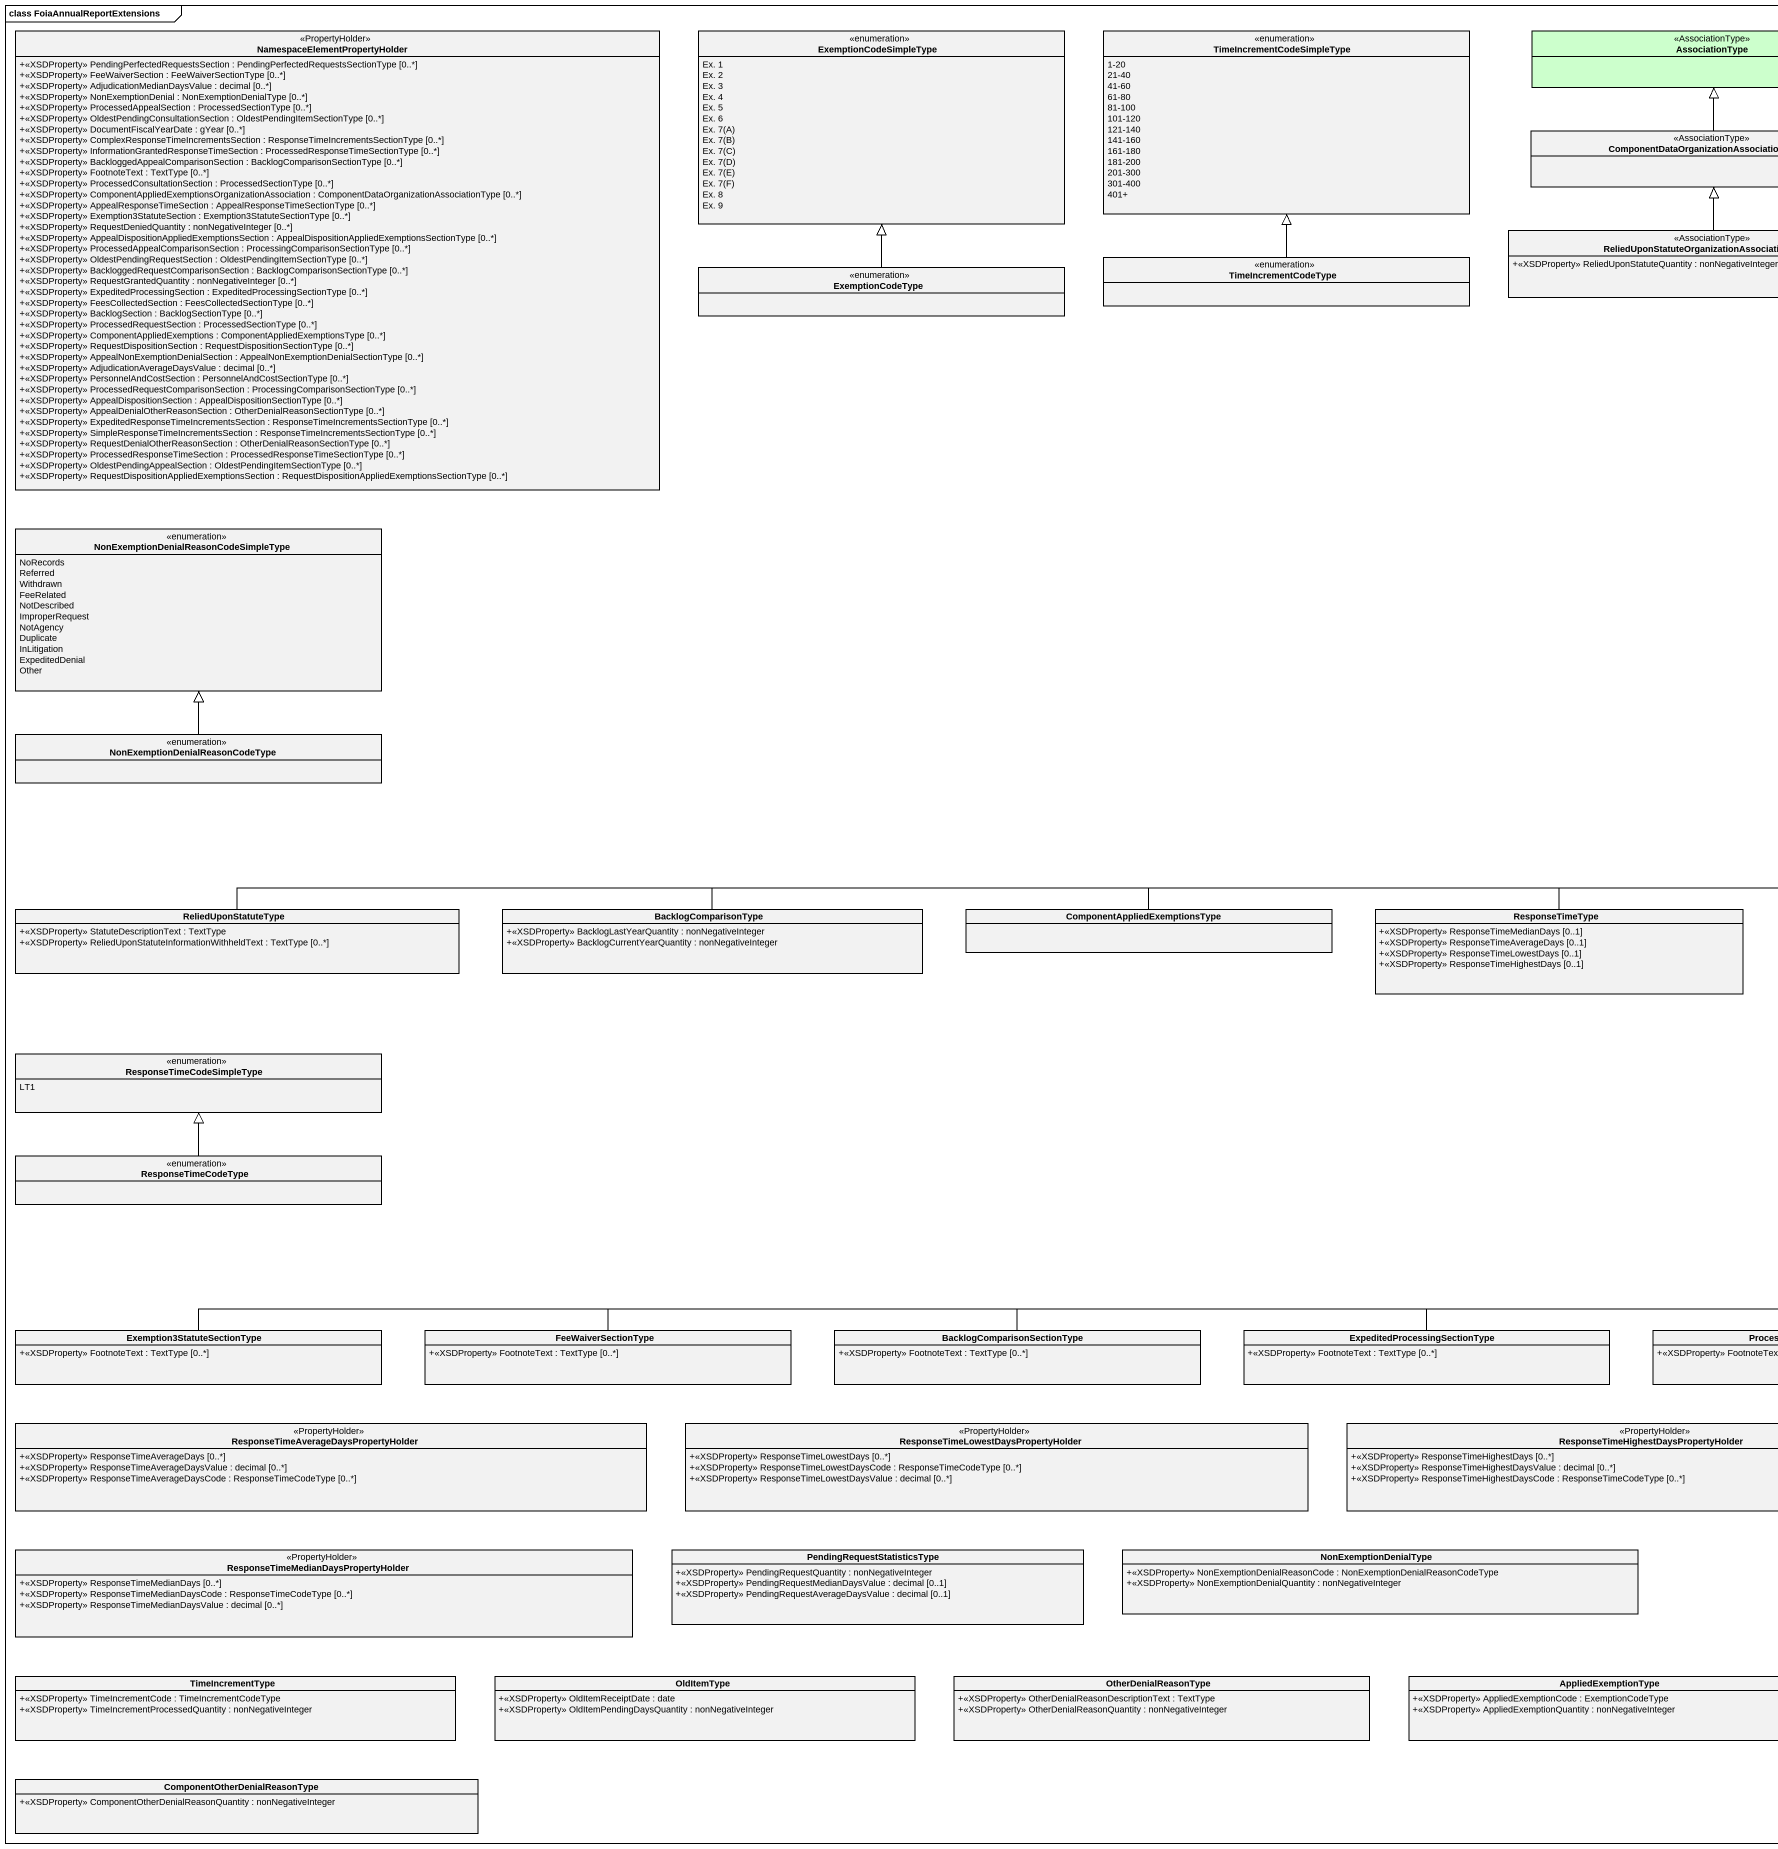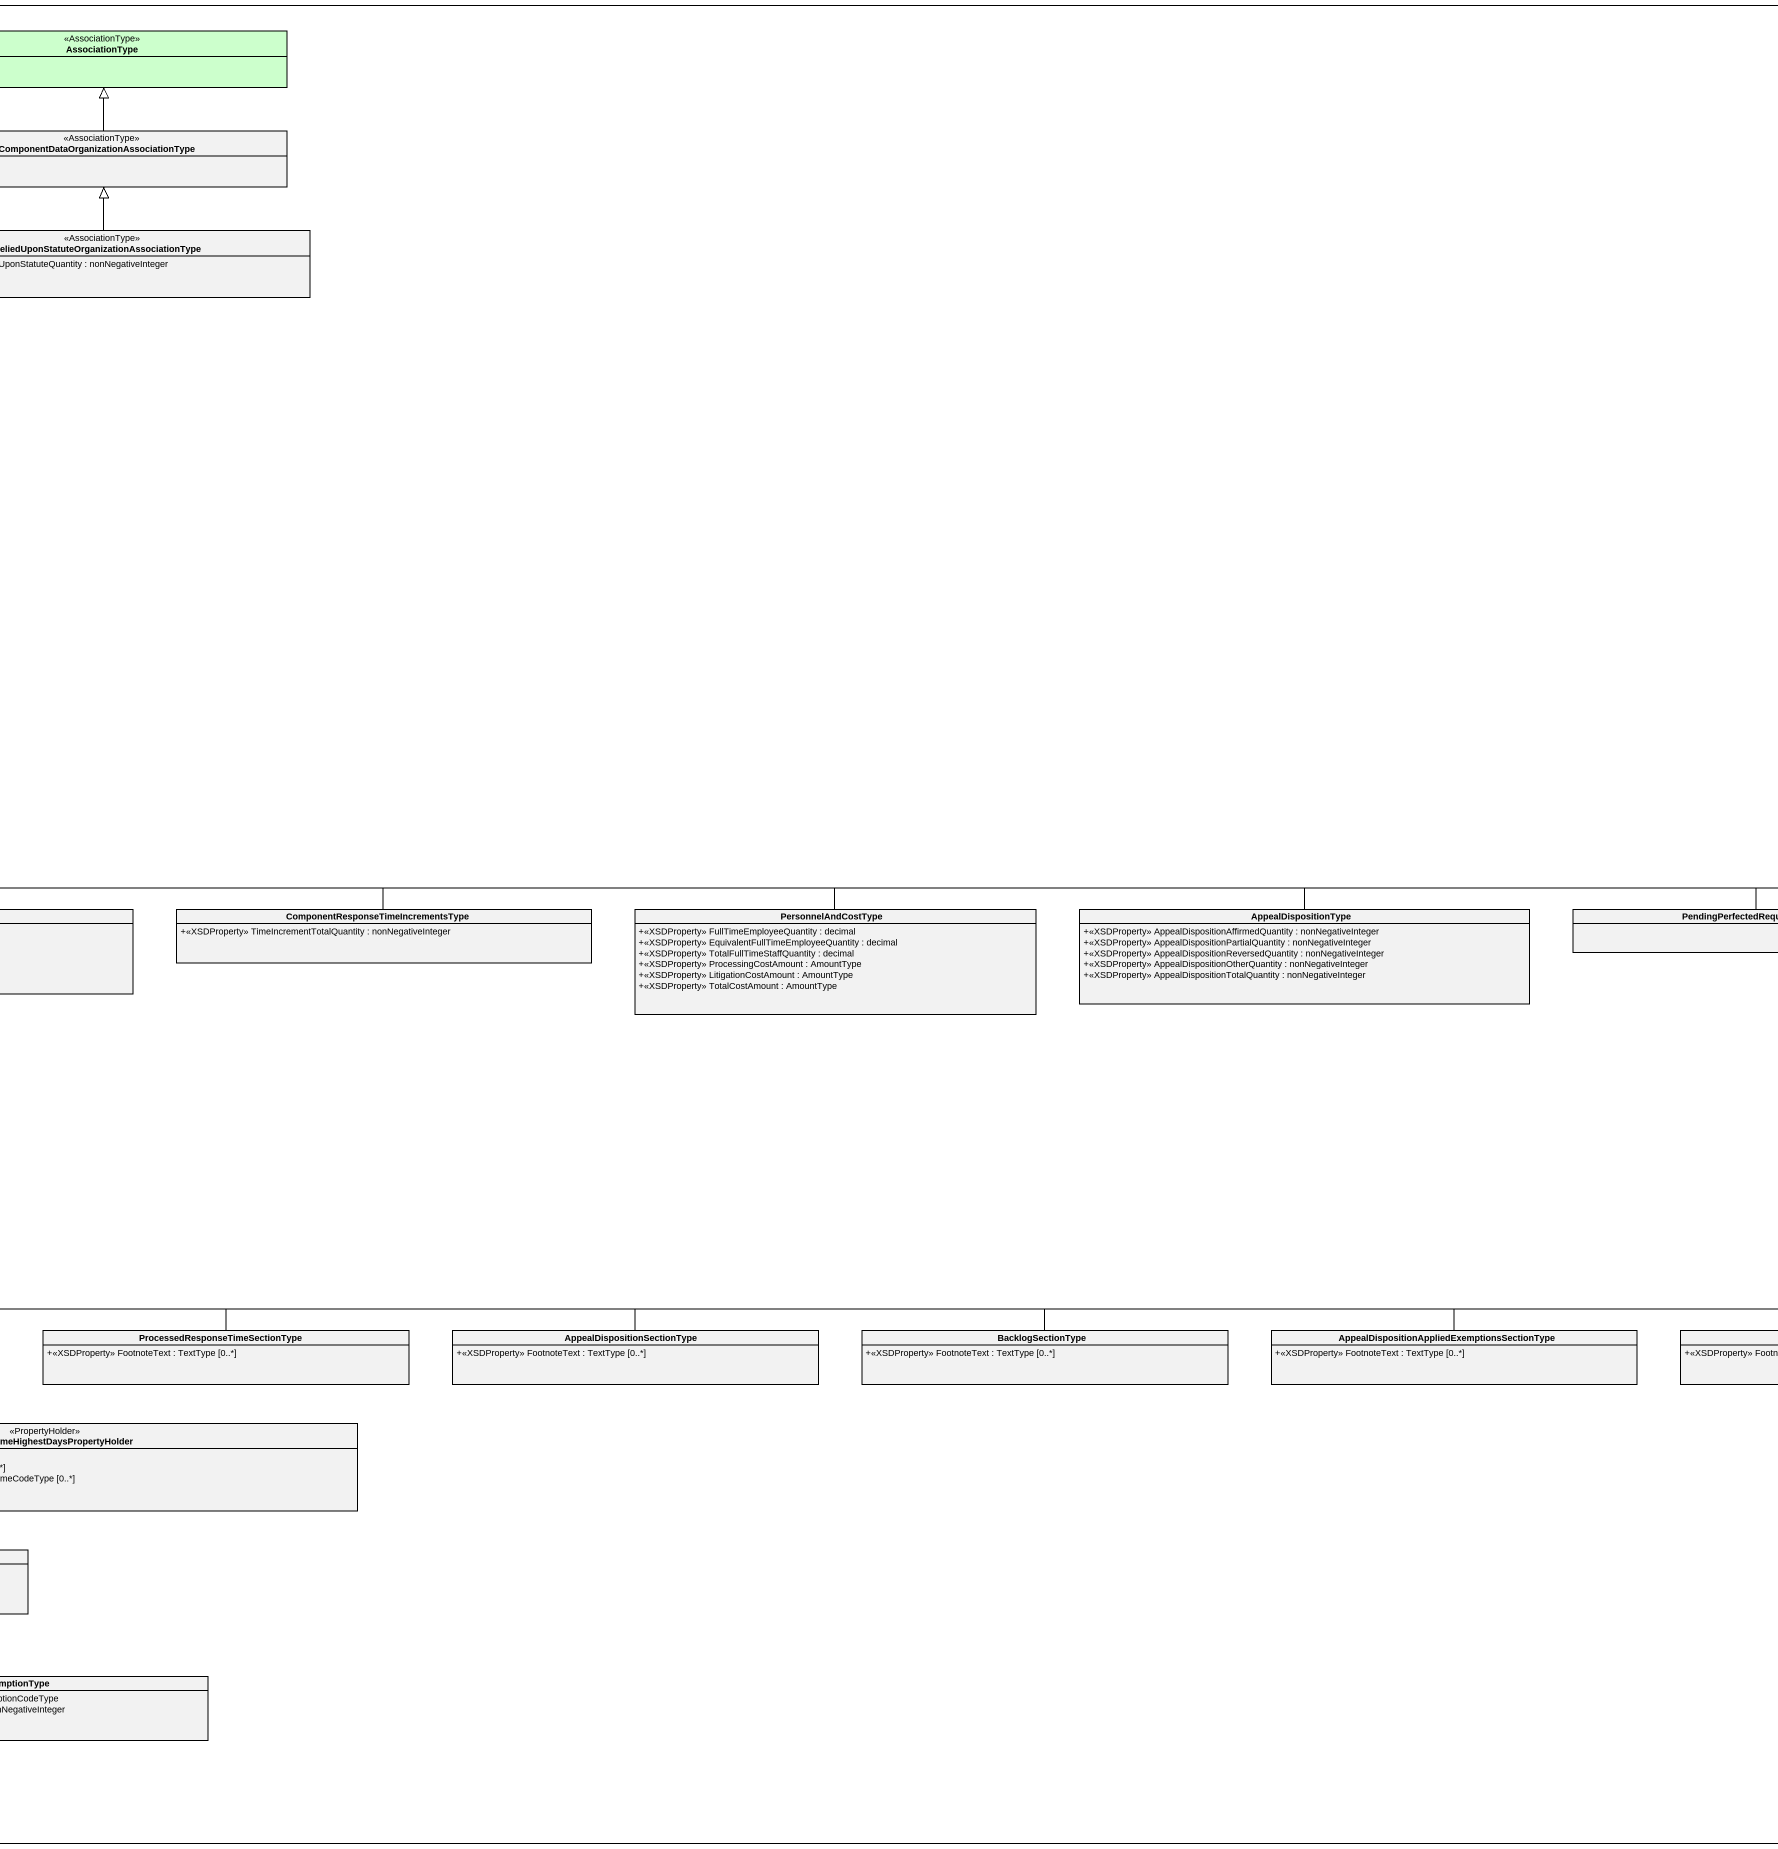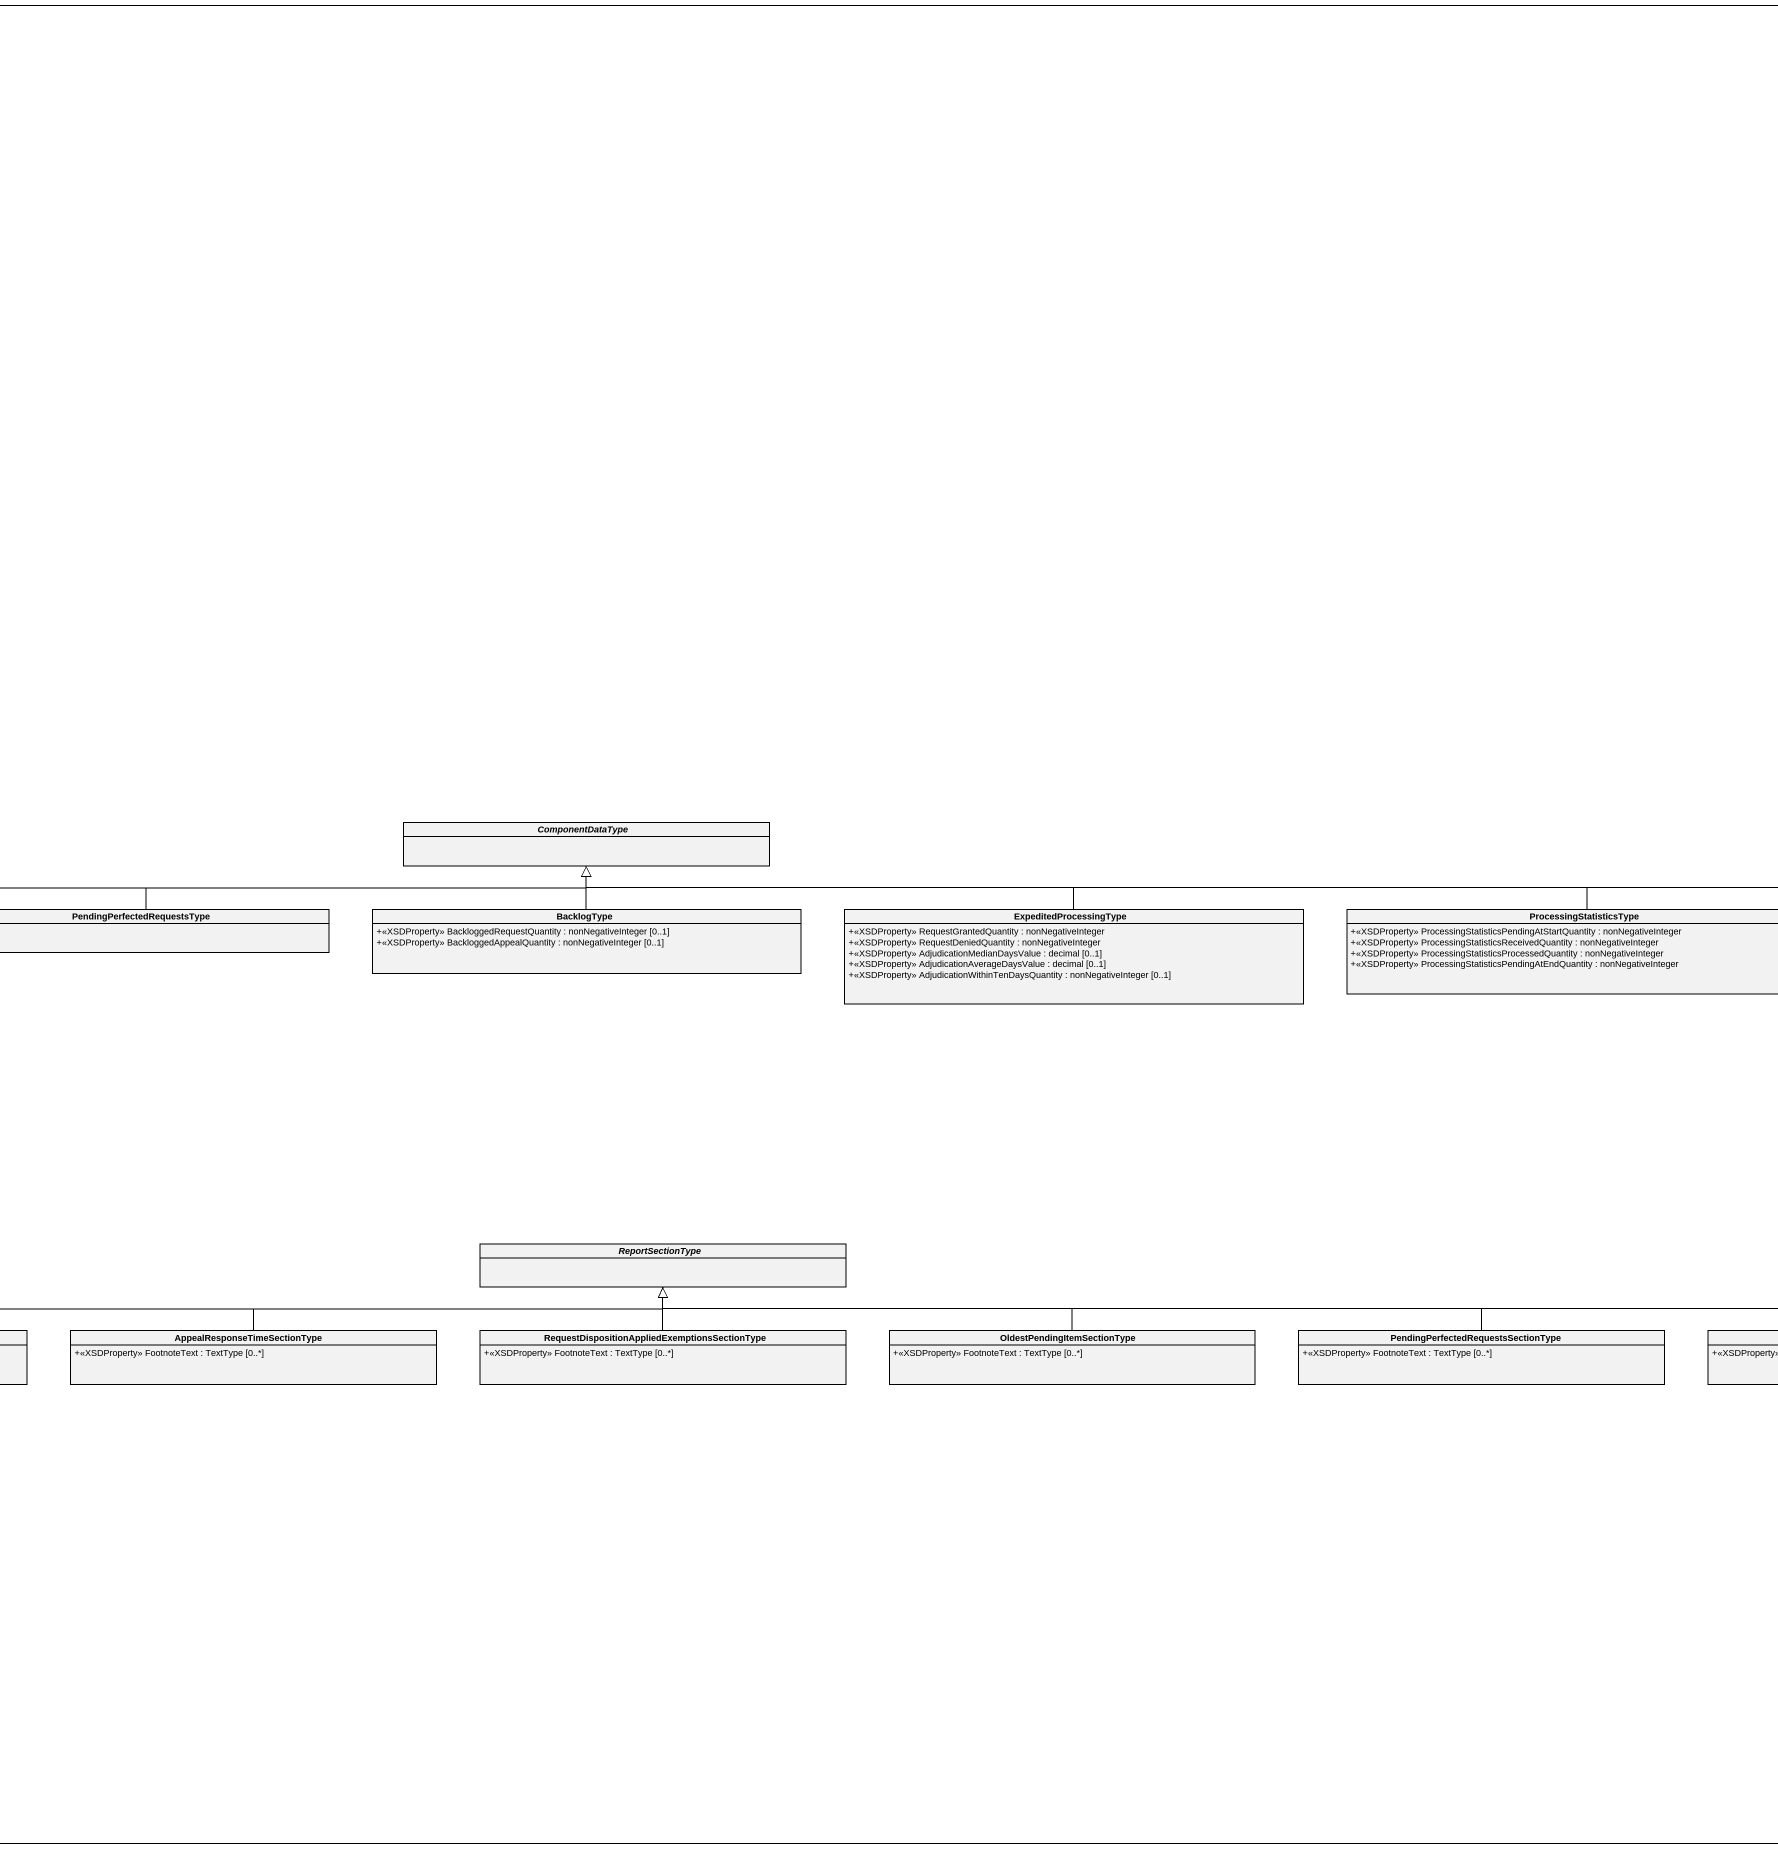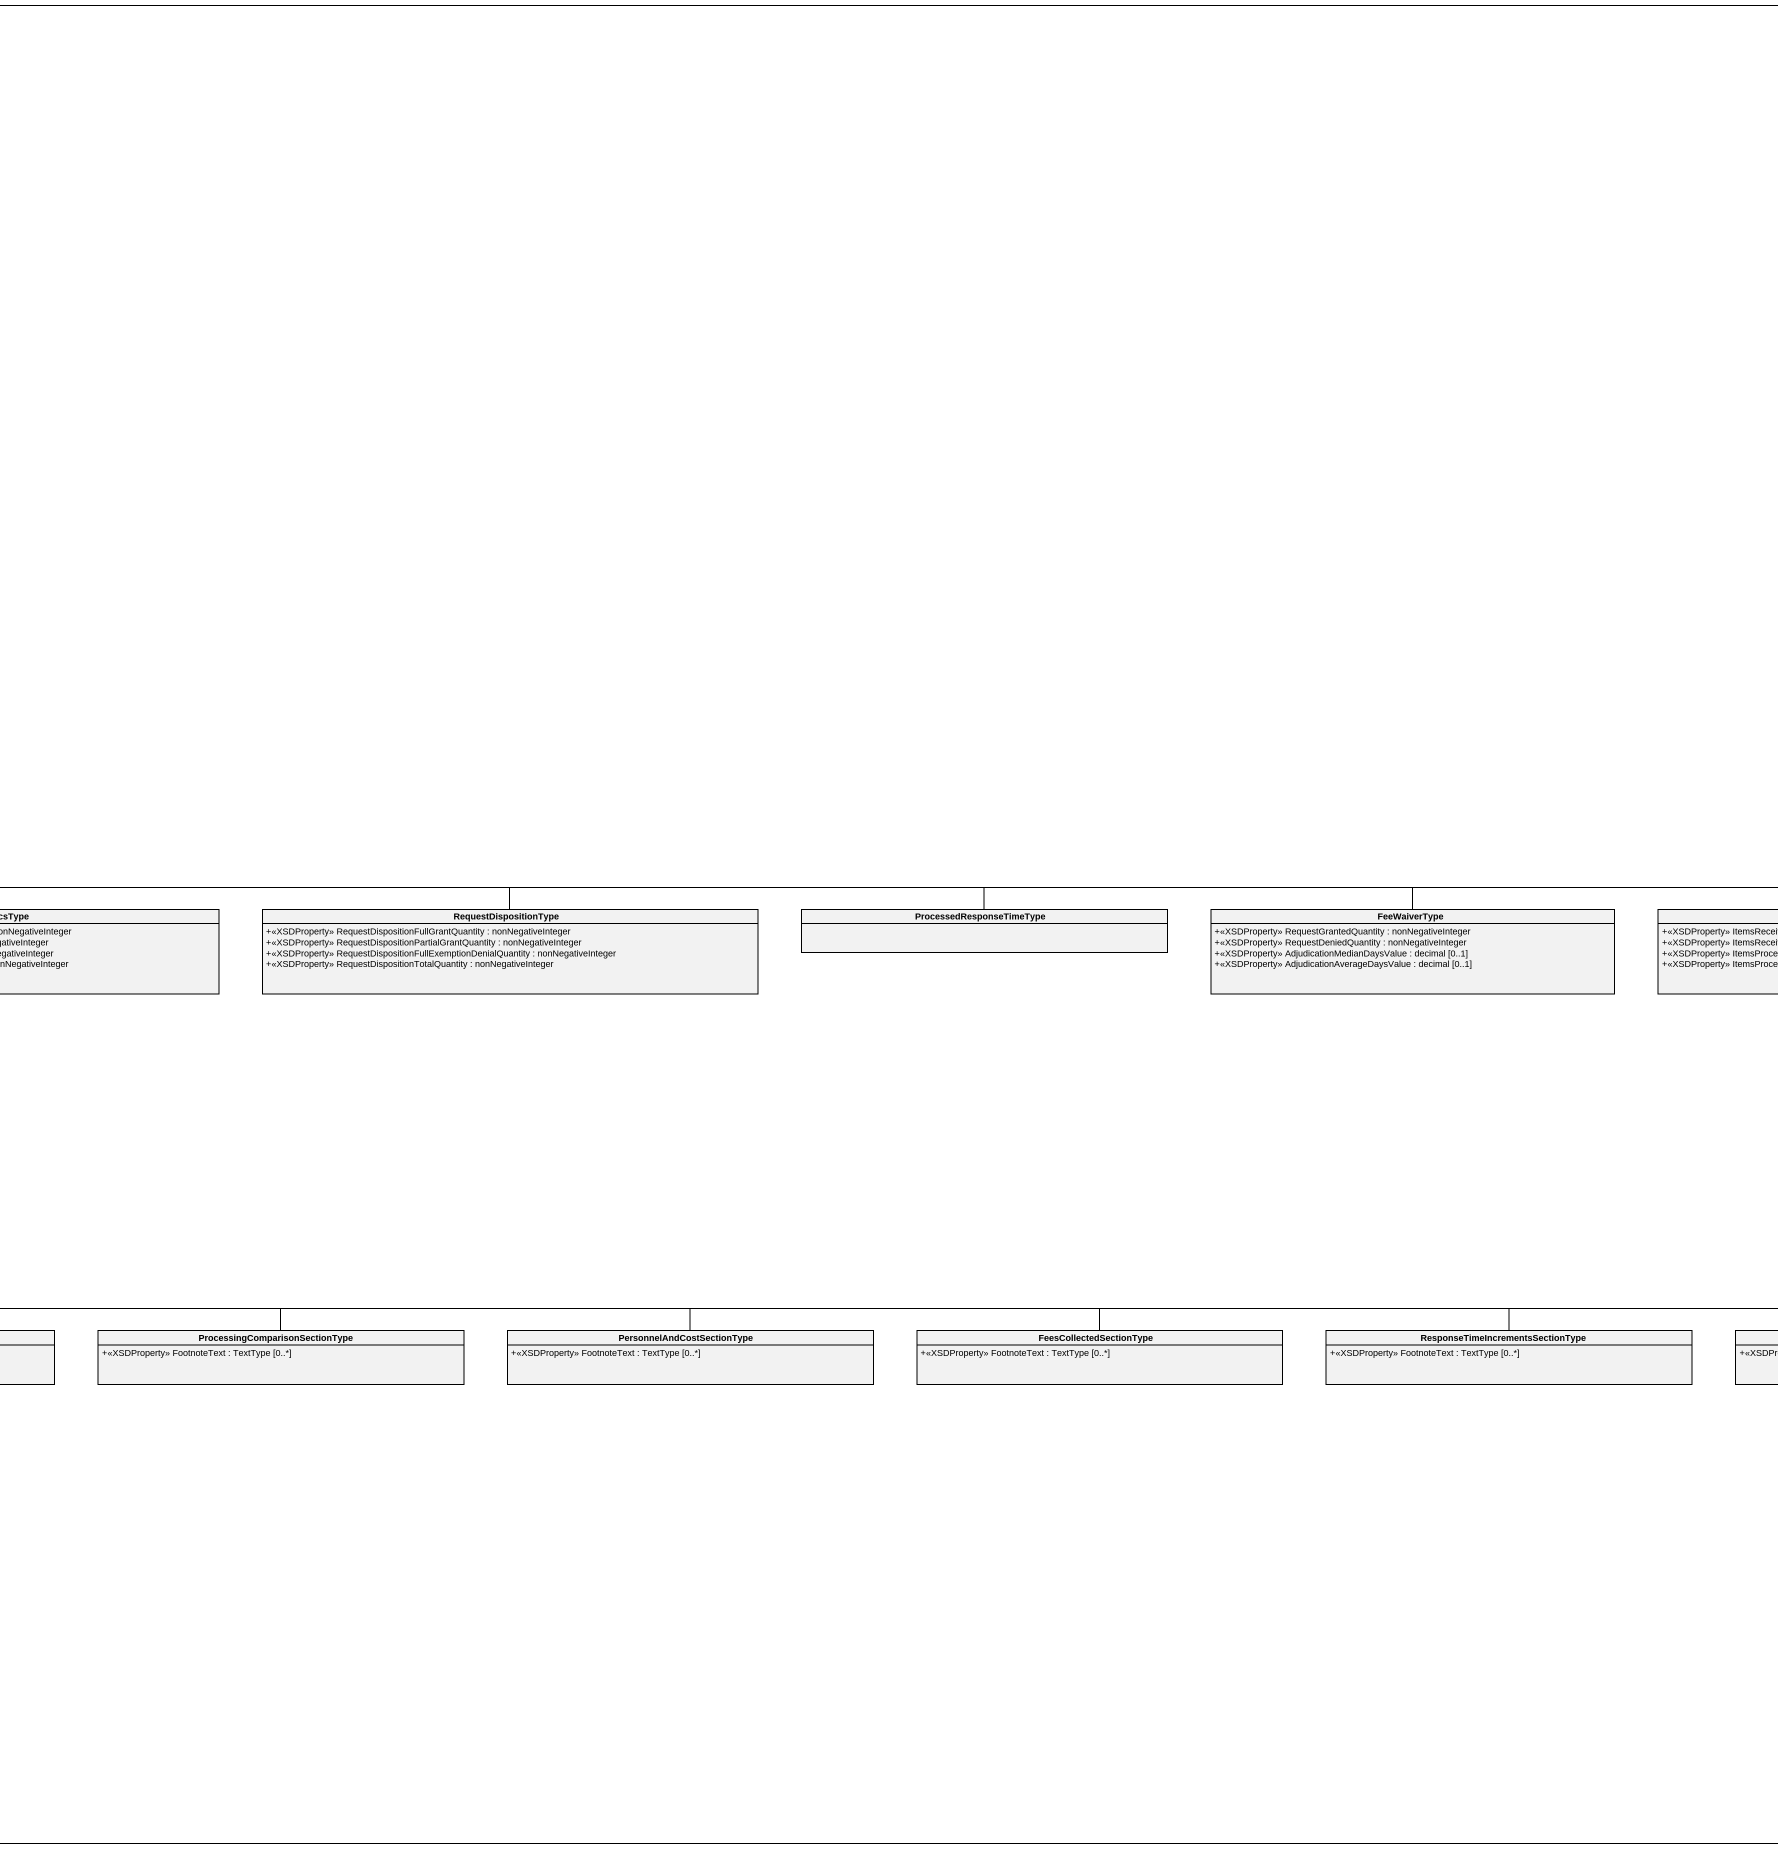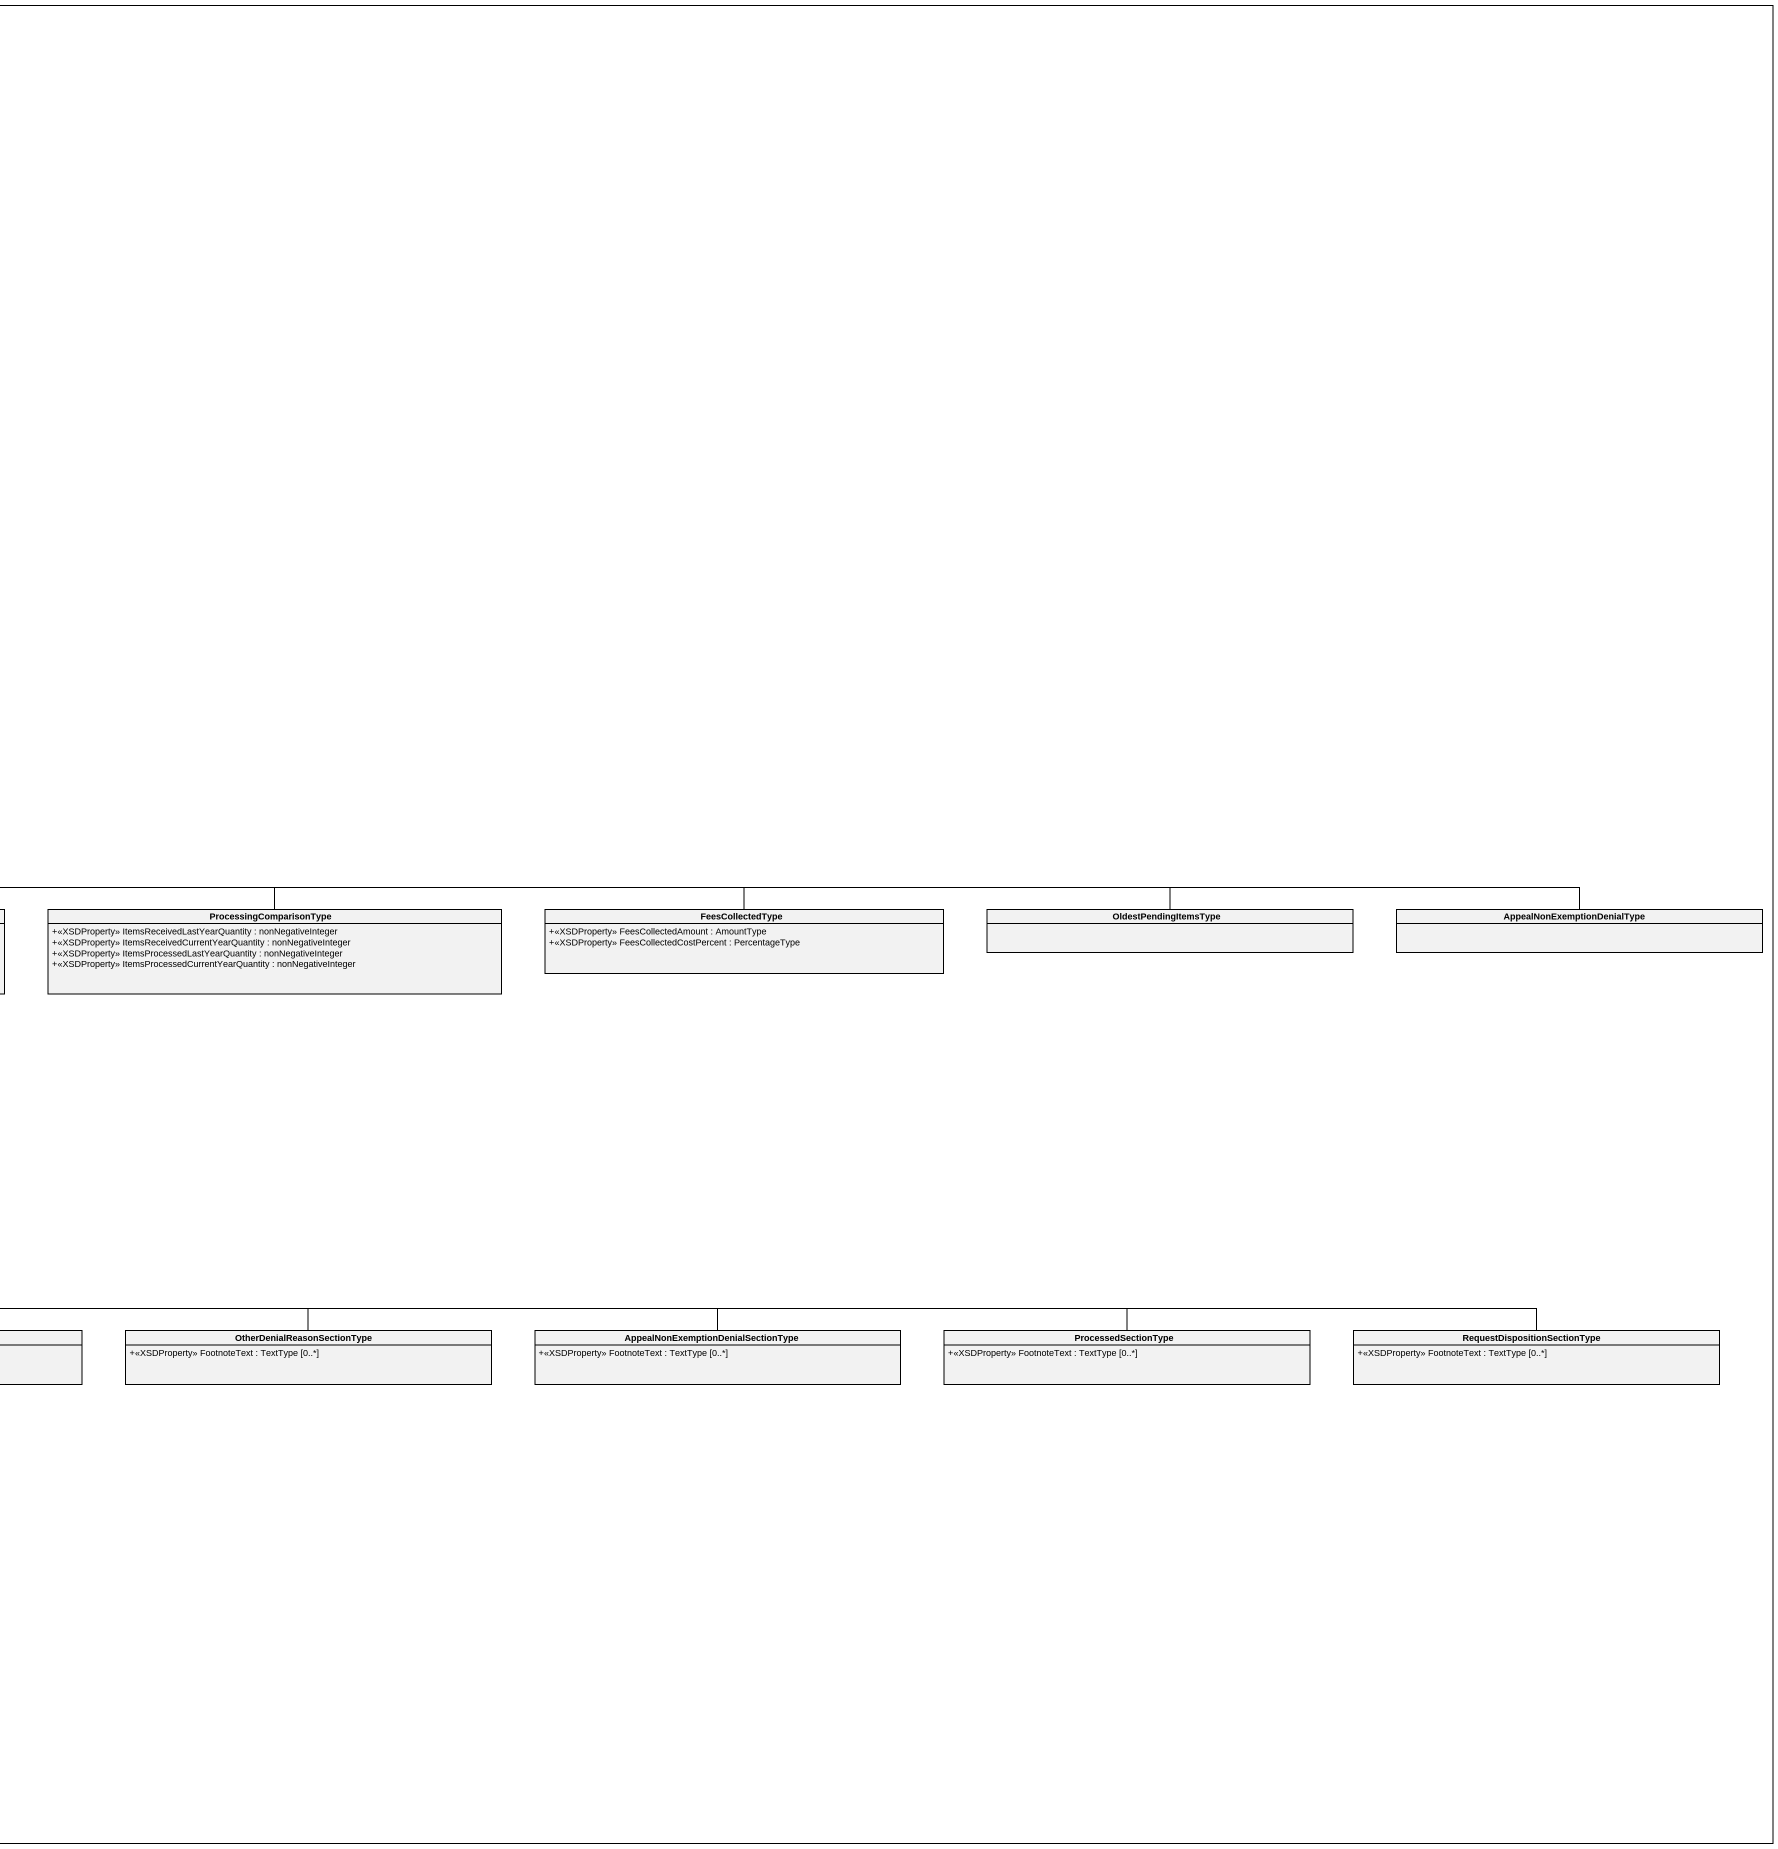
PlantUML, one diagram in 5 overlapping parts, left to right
@startuml
mainframe class FoiaAnnualReportExtensions
hide circle
hide empty members
skinparam classAttributeIconSize 0
class "NamespaceElementPropertyHolder" as NamespaceElementPropertyHold <<PropertyHolder>> {
  +<<XSDProperty>> PendingPerfectedRequestsSection : PendingPerfectedRequestsSectionType [0..*]
  +<<XSDProperty>> FeeWaiverSection : FeeWaiverSectionType [0..*]
  +<<XSDProperty>> AdjudicationMedianDaysValue : decimal [0..*]
  +<<XSDProperty>> NonExemptionDenial : NonExemptionDenialType [0..*]
  +<<XSDProperty>> ProcessedAppealSection : ProcessedSectionType [0..*]
  +<<XSDProperty>> OldestPendingConsultationSection : OldestPendingItemSectionType [0..*]
  +<<XSDProperty>> DocumentFiscalYearDate : gYear [0..*]
  +<<XSDProperty>> ComplexResponseTimeIncrementsSection : ResponseTimeIncrementsSectionType [0..*]
  +<<XSDProperty>> InformationGrantedResponseTimeSection : ProcessedResponseTimeSectionType [0..*]
  +<<XSDProperty>> BackloggedAppealComparisonSection : BacklogComparisonSectionType [0..*]
  +<<XSDProperty>> FootnoteText : TextType [0..*]
  +<<XSDProperty>> ProcessedConsultationSection : ProcessedSectionType [0..*]
  +<<XSDProperty>> ComponentAppliedExemptionsOrganizationAssociation : ComponentDataOrganizationAssociationType [0..*]
  +<<XSDProperty>> AppealResponseTimeSection : AppealResponseTimeSectionType [0..*]
  +<<XSDProperty>> Exemption3StatuteSection : Exemption3StatuteSectionType [0..*]
  +<<XSDProperty>> RequestDeniedQuantity : nonNegativeInteger [0..*]
  +<<XSDProperty>> AppealDispositionAppliedExemptionsSection : AppealDispositionAppliedExemptionsSectionType [0..*]
  +<<XSDProperty>> ProcessedAppealComparisonSection : ProcessingComparisonSectionType [0..*]
  +<<XSDProperty>> OldestPendingRequestSection : OldestPendingItemSectionType [0..*]
  +<<XSDProperty>> BackloggedRequestComparisonSection : BacklogComparisonSectionType [0..*]
  +<<XSDProperty>> RequestGrantedQuantity : nonNegativeInteger [0..*]
  +<<XSDProperty>> ExpeditedProcessingSection : ExpeditedProcessingSectionType [0..*]
  +<<XSDProperty>> FeesCollectedSection : FeesCollectedSectionType [0..*]
  +<<XSDProperty>> BacklogSection : BacklogSectionType [0..*]
  +<<XSDProperty>> ProcessedRequestSection : ProcessedSectionType [0..*]
  +<<XSDProperty>> ComponentAppliedExemptions : ComponentAppliedExemptionsType [0..*]
  +<<XSDProperty>> RequestDispositionSection : RequestDispositionSectionType [0..*]
  +<<XSDProperty>> AppealNonExemptionDenialSection : AppealNonExemptionDenialSectionType [0..*]
  +<<XSDProperty>> AdjudicationAverageDaysValue : decimal [0..*]
  +<<XSDProperty>> PersonnelAndCostSection : PersonnelAndCostSectionType [0..*]
  +<<XSDProperty>> ProcessedRequestComparisonSection : ProcessingComparisonSectionType [0..*]
  +<<XSDProperty>> AppealDispositionSection : AppealDispositionSectionType [0..*]
  +<<XSDProperty>> AppealDenialOtherReasonSection : OtherDenialReasonSectionType [0..*]
  +<<XSDProperty>> ExpeditedResponseTimeIncrementsSection : ResponseTimeIncrementsSectionType [0..*]
  +<<XSDProperty>> SimpleResponseTimeIncrementsSection : ResponseTimeIncrementsSectionType [0..*]
  +<<XSDProperty>> RequestDenialOtherReasonSection : OtherDenialReasonSectionType [0..*]
  +<<XSDProperty>> ProcessedResponseTimeSection : ProcessedResponseTimeSectionType [0..*]
  +<<XSDProperty>> OldestPendingAppealSection : OldestPendingItemSectionType [0..*]
  +<<XSDProperty>> RequestDispositionAppliedExemptionsSection : RequestDispositionAppliedExemptionsSectionType [0..*]
}
enum ExemptionCodeSimpleType {
  Ex. 1
  Ex. 2
  Ex. 3
  Ex. 4
  Ex. 5
  Ex. 6
  {field} Ex. 7(A)
  {field} Ex. 7(B)
  {field} Ex. 7(C)
  {field} Ex. 7(D)
  {field} Ex. 7(E)
  {field} Ex. 7(F)
  Ex. 8
  Ex. 9
}
enum TimeIncrementCodeSimpleType {
  1-20
  21-40
  41-60
  61-80
  81-100
  101-120
  121-140
  141-160
  161-180
  181-200
  201-300
  301-400
  401+
}
class AssociationType <<AssociationType>> #CCFFCC
class "ComponentDataOrganizationAssociationType" as ComponentDataOrganizationAss <<AssociationType>>
class "ReliedUponStatuteOrganizationAssociationType" as ReliedUponStatuteOrganizatio <<AssociationType>> {
  +<<XSDProperty>> ReliedUponStatuteQuantity : nonNegativeInteger
}
enum ExemptionCodeType
enum TimeIncrementCodeType
enum "NonExemptionDenialReasonCodeSimpleType" as NonExemptionDenialReasonCode {
  NoRecords
  Referred
  Withdrawn
  FeeRelated
  NotDescribed
  ImproperRequest
  NotAgency
  Duplicate
  InLitigation
  ExpeditedDenial
  Other
}
enum "NonExemptionDenialReasonCodeType" as NonExemptionDenialReasonCode_2
abstract class ComponentDataType
class ReliedUponStatuteType {
  +<<XSDProperty>> StatuteDescriptionText : TextType
  +<<XSDProperty>> ReliedUponStatuteInformationWithheldText : TextType [0..*]
}
class BacklogComparisonType {
  +<<XSDProperty>> BacklogLastYearQuantity : nonNegativeInteger
  +<<XSDProperty>> BacklogCurrentYearQuantity : nonNegativeInteger
}
class "ComponentAppliedExemptionsType" as ComponentAppliedExemptionsTy
class ResponseTimeType {
  +<<XSDProperty>> ResponseTimeMedianDays [0..1]
  +<<XSDProperty>> ResponseTimeAverageDays [0..1]
  +<<XSDProperty>> ResponseTimeLowestDays [0..1]
  +<<XSDProperty>> ResponseTimeHighestDays [0..1]
}
class "ComponentResponseTimeIncrementsType" as ComponentResponseTimeIncreme {
  +<<XSDProperty>> TimeIncrementTotalQuantity : nonNegativeInteger
}
class PersonnelAndCostType {
  +<<XSDProperty>> FullTimeEmployeeQuantity : decimal
  +<<XSDProperty>> EquivalentFullTimeEmployeeQuantity : decimal
  +<<XSDProperty>> TotalFullTimeStaffQuantity : decimal
  +<<XSDProperty>> ProcessingCostAmount : AmountType
  +<<XSDProperty>> LitigationCostAmount : AmountType
  +<<XSDProperty>> TotalCostAmount : AmountType
}
class AppealDispositionType {
  +<<XSDProperty>> AppealDispositionAffirmedQuantity : nonNegativeInteger
  +<<XSDProperty>> AppealDispositionPartialQuantity : nonNegativeInteger
  +<<XSDProperty>> AppealDispositionReversedQuantity : nonNegativeInteger
  +<<XSDProperty>> AppealDispositionOtherQuantity : nonNegativeInteger
  +<<XSDProperty>> AppealDispositionTotalQuantity : nonNegativeInteger
}
class PendingPerfectedRequestsType
class BacklogType {
  +<<XSDProperty>> BackloggedRequestQuantity : nonNegativeInteger [0..1]
  +<<XSDProperty>> BackloggedAppealQuantity : nonNegativeInteger [0..1]
}
class ExpeditedProcessingType {
  +<<XSDProperty>> RequestGrantedQuantity : nonNegativeInteger
  +<<XSDProperty>> RequestDeniedQuantity : nonNegativeInteger
  +<<XSDProperty>> AdjudicationMedianDaysValue : decimal [0..1]
  +<<XSDProperty>> AdjudicationAverageDaysValue : decimal [0..1]
  +<<XSDProperty>> AdjudicationWithinTenDaysQuantity : nonNegativeInteger [0..1]
}
class ProcessingStatisticsType {
  +<<XSDProperty>> ProcessingStatisticsPendingAtStartQuantity : nonNegativeInteger
  +<<XSDProperty>> ProcessingStatisticsReceivedQuantity : nonNegativeInteger
  +<<XSDProperty>> ProcessingStatisticsProcessedQuantity : nonNegativeInteger
  +<<XSDProperty>> ProcessingStatisticsPendingAtEndQuantity : nonNegativeInteger
}
class RequestDispositionType {
  +<<XSDProperty>> RequestDispositionFullGrantQuantity : nonNegativeInteger
  +<<XSDProperty>> RequestDispositionPartialGrantQuantity : nonNegativeInteger
  +<<XSDProperty>> RequestDispositionFullExemptionDenialQuantity : nonNegativeInteger
  +<<XSDProperty>> RequestDispositionTotalQuantity : nonNegativeInteger
}
class ProcessedResponseTimeType
class FeeWaiverType {
  +<<XSDProperty>> RequestGrantedQuantity : nonNegativeInteger
  +<<XSDProperty>> RequestDeniedQuantity : nonNegativeInteger
  +<<XSDProperty>> AdjudicationMedianDaysValue : decimal [0..1]
  +<<XSDProperty>> AdjudicationAverageDaysValue : decimal [0..1]
}
class ProcessingComparisonType {
  +<<XSDProperty>> ItemsReceivedLastYearQuantity : nonNegativeInteger
  +<<XSDProperty>> ItemsReceivedCurrentYearQuantity : nonNegativeInteger
  +<<XSDProperty>> ItemsProcessedLastYearQuantity : nonNegativeInteger
  +<<XSDProperty>> ItemsProcessedCurrentYearQuantity : nonNegativeInteger
}
class FeesCollectedType {
  +<<XSDProperty>> FeesCollectedAmount : AmountType
  +<<XSDProperty>> FeesCollectedCostPercent : PercentageType
}
class OldestPendingItemsType
class AppealNonExemptionDenialType
enum ResponseTimeCodeSimpleType {
  LT1
}
enum ResponseTimeCodeType
abstract class ReportSectionType
class Exemption3StatuteSectionType {
  +<<XSDProperty>> FootnoteText : TextType [0..*]
}
class FeeWaiverSectionType {
  +<<XSDProperty>> FootnoteText : TextType [0..*]
}
class BacklogComparisonSectionType {
  +<<XSDProperty>> FootnoteText : TextType [0..*]
}
class "ExpeditedProcessingSectionType" as ExpeditedProcessingSectionTy {
  +<<XSDProperty>> FootnoteText : TextType [0..*]
}
class "ProcessedResponseTimeSectionType" as ProcessedResponseTimeSection {
  +<<XSDProperty>> FootnoteText : TextType [0..*]
}
class AppealDispositionSectionType {
  +<<XSDProperty>> FootnoteText : TextType [0..*]
}
class BacklogSectionType {
  +<<XSDProperty>> FootnoteText : TextType [0..*]
}
class "AppealDispositionAppliedExemptionsSectionType" as AppealDispositionAppliedExem {
  +<<XSDProperty>> FootnoteText : TextType [0..*]
}
class "AppealResponseTimeSectionType" as AppealResponseTimeSectionTyp {
  +<<XSDProperty>> FootnoteText : TextType [0..*]
}
class "RequestDispositionAppliedExemptionsSectionType" as RequestDispositionAppliedExe {
  +<<XSDProperty>> FootnoteText : TextType [0..*]
}
class OldestPendingItemSectionType {
  +<<XSDProperty>> FootnoteText : TextType [0..*]
}
class "PendingPerfectedRequestsSectionType" as PendingPerfectedRequestsSect {
  +<<XSDProperty>> FootnoteText : TextType [0..*]
}
class "ProcessingComparisonSectionType" as ProcessingComparisonSectionT {
  +<<XSDProperty>> FootnoteText : TextType [0..*]
}
class PersonnelAndCostSectionType {
  +<<XSDProperty>> FootnoteText : TextType [0..*]
}
class FeesCollectedSectionType {
  +<<XSDProperty>> FootnoteText : TextType [0..*]
}
class "ResponseTimeIncrementsSectionType" as ResponseTimeIncrementsSectio {
  +<<XSDProperty>> FootnoteText : TextType [0..*]
}
class OtherDenialReasonSectionType {
  +<<XSDProperty>> FootnoteText : TextType [0..*]
}
class "AppealNonExemptionDenialSectionType" as AppealNonExemptionDenialSect {
  +<<XSDProperty>> FootnoteText : TextType [0..*]
}
class ProcessedSectionType {
  +<<XSDProperty>> FootnoteText : TextType [0..*]
}
class "RequestDispositionSectionType" as RequestDispositionSectionTyp {
  +<<XSDProperty>> FootnoteText : TextType [0..*]
}
class "ResponseTimeAverageDaysPropertyHolder" as ResponseTimeAverageDaysPrope <<PropertyHolder>> {
  +<<XSDProperty>> ResponseTimeAverageDays [0..*]
  +<<XSDProperty>> ResponseTimeAverageDaysValue : decimal [0..*]
  +<<XSDProperty>> ResponseTimeAverageDaysCode : ResponseTimeCodeType [0..*]
}
class "ResponseTimeLowestDaysPropertyHolder" as ResponseTimeLowestDaysProper <<PropertyHolder>> {
  +<<XSDProperty>> ResponseTimeLowestDays [0..*]
  +<<XSDProperty>> ResponseTimeLowestDaysCode : ResponseTimeCodeType [0..*]
  +<<XSDProperty>> ResponseTimeLowestDaysValue : decimal [0..*]
}
class "ResponseTimeHighestDaysPropertyHolder" as ResponseTimeHighestDaysPrope <<PropertyHolder>> {
  +<<XSDProperty>> ResponseTimeHighestDays [0..*]
  +<<XSDProperty>> ResponseTimeHighestDaysValue : decimal [0..*]
  +<<XSDProperty>> ResponseTimeHighestDaysCode : ResponseTimeCodeType [0..*]
}
class "ResponseTimeMedianDaysPropertyHolder" as ResponseTimeMedianDaysProper <<PropertyHolder>> {
  +<<XSDProperty>> ResponseTimeMedianDays [0..*]
  +<<XSDProperty>> ResponseTimeMedianDaysCode : ResponseTimeCodeType [0..*]
  +<<XSDProperty>> ResponseTimeMedianDaysValue : decimal [0..*]
}
class PendingRequestStatisticsType {
  +<<XSDProperty>> PendingRequestQuantity : nonNegativeInteger
  +<<XSDProperty>> PendingRequestMedianDaysValue : decimal [0..1]
  +<<XSDProperty>> PendingRequestAverageDaysValue : decimal [0..1]
}
class NonExemptionDenialType {
  +<<XSDProperty>> NonExemptionDenialReasonCode : NonExemptionDenialReasonCodeType
  +<<XSDProperty>> NonExemptionDenialQuantity : nonNegativeInteger
}
class TimeIncrementType {
  +<<XSDProperty>> TimeIncrementCode : TimeIncrementCodeType
  +<<XSDProperty>> TimeIncrementProcessedQuantity : nonNegativeInteger
}
class OldItemType {
  +<<XSDProperty>> OldItemReceiptDate : date
  +<<XSDProperty>> OldItemPendingDaysQuantity : nonNegativeInteger
}
class OtherDenialReasonType {
  +<<XSDProperty>> OtherDenialReasonDescriptionText : TextType
  +<<XSDProperty>> OtherDenialReasonQuantity : nonNegativeInteger
}
class AppliedExemptionType {
  +<<XSDProperty>> AppliedExemptionCode : ExemptionCodeType
  +<<XSDProperty>> AppliedExemptionQuantity : nonNegativeInteger
}
class "ComponentOtherDenialReasonType" as ComponentOtherDenialReasonTy {
  +<<XSDProperty>> ComponentOtherDenialReasonQuantity : nonNegativeInteger
}
ComponentDataOrganizationAss -up-|> AssociationType
ReliedUponStatuteOrganizatio -up-|> ComponentDataOrganizationAss
ExemptionCodeType -up-|> ExemptionCodeSimpleType
TimeIncrementCodeType -up-|> TimeIncrementCodeSimpleType
NonExemptionDenialReasonCode_2 -up-|> NonExemptionDenialReasonCode
ReliedUponStatuteType -right-|> ComponentDataType
BacklogComparisonType -right-|> ComponentDataType
ComponentAppliedExemptionsTy -right-|> ComponentDataType
ResponseTimeType -right-|> ComponentDataType
ComponentResponseTimeIncreme -right-|> ComponentDataType
PersonnelAndCostType -right-|> ComponentDataType
AppealDispositionType -right-|> ComponentDataType
PendingPerfectedRequestsType -right-|> ComponentDataType
BacklogType -up-|> ComponentDataType
ExpeditedProcessingType -left-|> ComponentDataType
ProcessingStatisticsType -left-|> ComponentDataType
RequestDispositionType -left-|> ComponentDataType
ProcessedResponseTimeType -left-|> ComponentDataType
FeeWaiverType -left-|> ComponentDataType
ProcessingComparisonType -left-|> ComponentDataType
FeesCollectedType -left-|> ComponentDataType
OldestPendingItemsType -left-|> ComponentDataType
AppealNonExemptionDenialType -left-|> ComponentDataType
ResponseTimeCodeType -up-|> ResponseTimeCodeSimpleType
Exemption3StatuteSectionType -right-|> ReportSectionType
FeeWaiverSectionType -right-|> ReportSectionType
BacklogComparisonSectionType -right-|> ReportSectionType
ExpeditedProcessingSectionTy -right-|> ReportSectionType
ProcessedResponseTimeSection -right-|> ReportSectionType
AppealDispositionSectionType -right-|> ReportSectionType
BacklogSectionType -right-|> ReportSectionType
AppealDispositionAppliedExem -right-|> ReportSectionType
AppealResponseTimeSectionTyp -right-|> ReportSectionType
RequestDispositionAppliedExe -up-|> ReportSectionType
OldestPendingItemSectionType -left-|> ReportSectionType
PendingPerfectedRequestsSect -left-|> ReportSectionType
ProcessingComparisonSectionT -left-|> ReportSectionType
PersonnelAndCostSectionType -left-|> ReportSectionType
FeesCollectedSectionType -left-|> ReportSectionType
ResponseTimeIncrementsSectio -left-|> ReportSectionType
OtherDenialReasonSectionType -left-|> ReportSectionType
AppealNonExemptionDenialSect -left-|> ReportSectionType
ProcessedSectionType -left-|> ReportSectionType
RequestDispositionSectionTyp -left-|> ReportSectionType
@enduml
